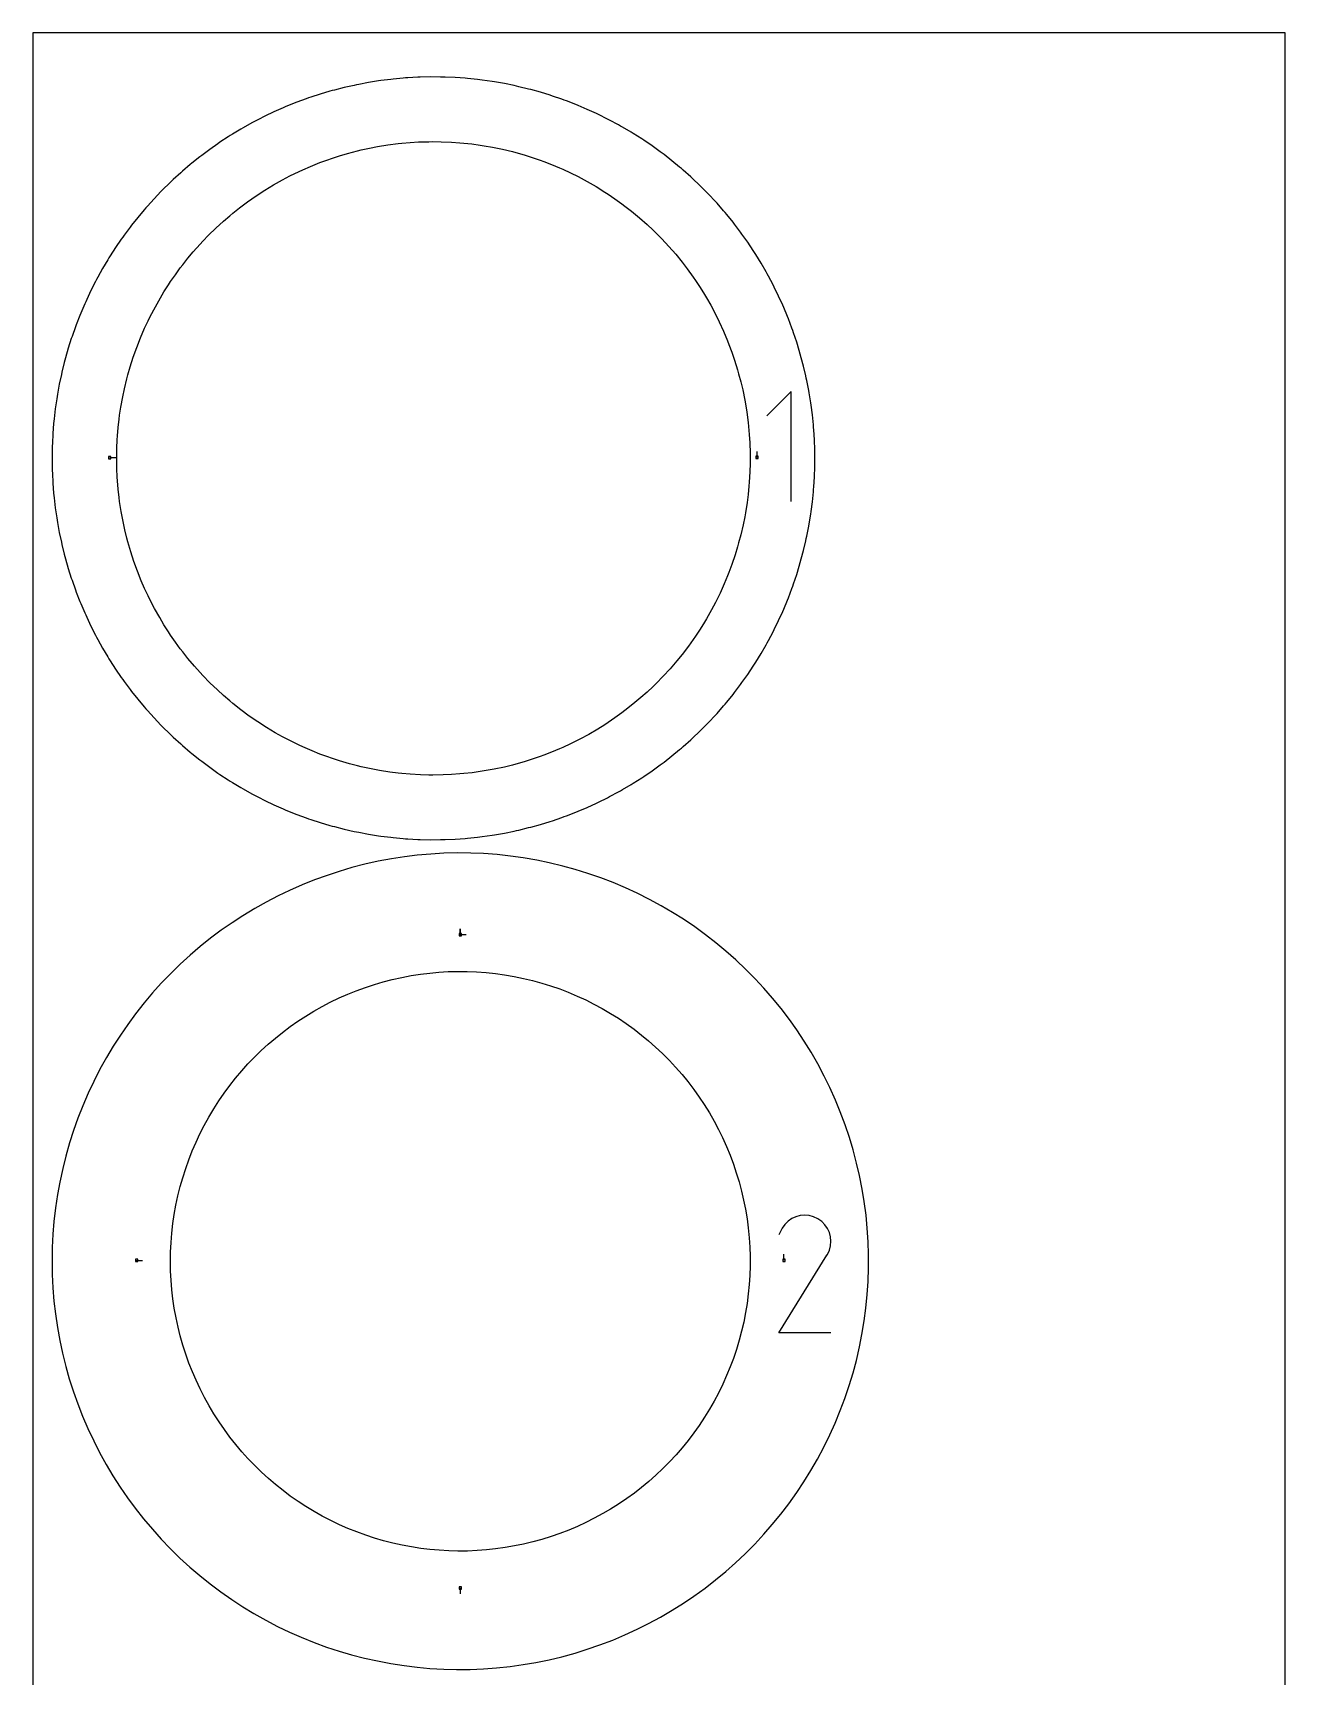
# Model space of a CAD drawing. Extents: x 0 to 300, y 0 to 600.
# Drawn here: x 0 to 300, y 206.3 to 600 of the extents above; entities that cross this region are included whole.
import ezdxf

# ---------------------------------------------------------------- set-up
doc = ezdxf.new("R2010")
doc.units = 0

msp = doc.modelspace()

# ---------------------------------------------------------------- linework, layer by layer
at = {"layer": 'annotation', "color": 1}
for p, q in [((181.68931, 514.078678), (175.838673, 508.226391)), ((181.68931, 487.76154), (181.68931, 514.078678)), ((18.412403, 498.257361), (19.841153, 498.257361)), ((173.49897, 498.302652), (173.49897, 499.731402)), ((102.395334, 383.957488), (102.395334, 385.386238)), ((102.395334, 383.957488), (102.395334, 385.386238)), ((102.395334, 385.386238), (102.395334, 383.957488)), ((102.395334, 383.957488), (103.824084, 383.957488)), ((180.945475, 315.301481), (180.163278, 314.529756)), ((181.834127, 315.914273), (180.945475, 315.301481)), ((182.805445, 316.361951), (181.834127, 315.914273)), ((183.83564, 316.638335), (182.805445, 316.361951)), ((184.900923, 316.737245), (183.83564, 316.638335)), ((185.977504, 316.652503), (184.900923, 316.737245)), ((187.041594, 316.377926), (185.977504, 316.652503)), ((188.069404, 315.907337), (187.041594, 316.377926)), ((188.98867, 315.254569), (188.069404, 315.907337)), ((188.069404, 315.907337), (188.069404, 315.907337)), ((189.757276, 314.471252), (188.98867, 315.254569)), ((179.511325, 313.605277), (178.689791, 312.029347)), ((180.163278, 314.529756), (179.511325, 313.605277)), ((190.368388, 313.581393), (189.757276, 314.471252)), ((190.815172, 312.608999), (190.368388, 313.581393)), ((191.090792, 311.578077), (190.815172, 312.608999)), ((191.188416, 310.512635), (191.090792, 311.578077)), ((178.672124, 288.565298), (190.233658, 307.177884)), ((179.940435, 305.946766), (179.940435, 307.375516)), ((190.233658, 307.177884), (190.247479, 307.194987)), ((190.233658, 307.177884), (190.233658, 307.177884)), ((190.247479, 307.194987), (190.260733, 307.212235)), ((190.260733, 307.212235), (190.273508, 307.229774)), ((190.273508, 307.229774), (190.285889, 307.247749)), ((190.285889, 307.247749), (190.297966, 307.266306)), ((190.297966, 307.266306), (190.309824, 307.285589)), ((190.309824, 307.285589), (190.321551, 307.305746)), ((190.321551, 307.305746), (190.333235, 307.32692)), ((190.333235, 307.32692), (190.344962, 307.349257)), ((190.344962, 307.349257), (190.822336, 308.374218)), ((190.344962, 307.349257), (190.344962, 307.349257)), ((190.822336, 308.374218), (191.101209, 309.436679)), ((191.101209, 309.436679), (191.188416, 310.512635)), ((24.853868, 305.901474), (26.282618, 305.901474)), ((191.184163, 288.565298), (178.672124, 288.565298)), ((102.395334, 227.459775), (102.395334, 226.031025))]:
    msp.add_line(p, q, dxfattribs=at)
at = {"layer": 'boundary', "color": 5}
for p, q in [((74.593876, 586.904093), (72.26972, 586.304938)), ((76.935975, 587.42721), (74.593876, 586.904093)), ((77.496727, 587.552452), (76.935975, 587.42721)), ((78.061202, 587.659372), (77.496727, 587.552452)), ((80.419374, 588.106021), (78.061202, 587.659372)), ((82.790893, 588.475711), (80.419374, 588.106021)), ((83.358459, 588.564182), (82.790893, 588.475711)), ((85.740759, 588.856468), (83.358459, 588.564182)), ((86.310845, 588.926409), (85.740759, 588.856468)), ((88.701439, 589.141004), (86.310845, 588.926409)), ((89.273498, 589.192356), (88.701439, 589.141004)), ((89.846907, 589.225061), (89.273498, 589.192356)), ((92.243182, 589.36171), (89.846907, 589.225061)), ((92.817726, 589.375743), (92.243182, 589.36171)), ((95.216701, 589.434332), (92.817726, 589.375743)), ((97.616606, 589.41481), (95.216701, 589.434332)), ((98.190932, 589.410134), (97.616606, 589.41481)), ((98.764876, 589.386765), (98.190932, 589.410134)), ((101.163049, 589.289114), (98.764876, 589.386765)), ((103.556546, 589.113485), (101.163049, 589.289114)), ((104.129517, 589.071441), (103.556546, 589.113485)), ((106.516238, 588.817973), (104.129517, 589.071441)), ((107.087576, 588.757296), (106.516238, 588.817973)), ((107.656596, 588.678062), (107.087576, 588.757296)), ((110.033635, 588.347069), (107.656596, 588.678062)), ((110.599666, 588.249375), (110.033635, 588.347069)), ((112.964853, 587.841132), (110.599666, 588.249375)), ((115.315512, 587.356149), (112.964853, 587.841132)), ((115.878005, 587.240093), (115.315512, 587.356149)), ((116.43646, 587.105782), (115.878005, 587.240093)), ((118.770161, 586.544503), (116.43646, 587.105782)), ((63.238558, 583.37735), (61.011888, 582.481485)), ((65.493189, 584.20029), (63.238558, 583.37735)), ((66.032806, 584.397243), (65.493189, 584.20029)), ((66.578511, 584.57652), (66.032806, 584.397243)), ((68.858825, 585.325637), (66.578511, 584.57652)), ((71.161926, 586.00004), (68.858825, 585.325637)), ((71.713341, 586.161504), (71.161926, 586.00004)), ((72.26972, 586.304938), (71.713341, 586.161504)), ((119.324133, 586.392034), (118.770161, 586.544503)), ((121.637938, 585.7552), (119.324133, 586.392034)), ((123.929953, 585.043353), (121.637938, 585.7552)), ((124.478611, 584.87295), (123.929953, 585.043353)), ((126.746362, 584.086829), (124.478611, 584.87295)), ((127.289221, 583.898646), (126.746362, 584.086829)), ((127.825629, 583.692905), (127.289221, 583.898646)), ((130.066506, 582.833408), (127.825629, 583.692905)), ((130.595969, 582.610303), (130.066506, 582.833408)), ((54.565892, 579.514602), (52.437486, 578.406015)), ((55.0755, 579.780031), (54.565892, 579.514602)), ((55.593388, 580.02869), (55.0755, 579.780031)), ((57.757089, 581.06757), (55.593388, 580.02869)), ((59.95336, 582.03544), (57.757089, 581.06757)), ((60.478985, 582.267073), (59.95336, 582.03544)), ((61.011888, 582.481485), (60.478985, 582.267073)), ((132.807563, 581.678366), (130.595969, 582.610303)), ((134.987663, 580.674957), (132.807563, 581.678366)), ((135.509549, 580.434752), (134.987663, 580.674957)), ((137.655817, 579.360905), (135.509549, 580.434752)), ((138.169802, 579.103743), (137.655817, 579.360905)), ((140.280142, 577.960532), (138.169802, 579.103743)), ((46.820937, 575.090074), (44.810603, 573.779111)), ((47.302185, 575.403899), (46.820937, 575.090074)), ((47.793359, 575.701875), (47.302185, 575.403899)), ((49.845381, 576.946738), (47.793359, 575.701875)), ((50.3462, 577.228684), (49.845381, 576.946738)), ((52.437486, 578.406015), (50.3462, 577.228684)), ((140.785276, 577.686888), (140.280142, 577.960532)), ((141.28125, 577.396937), (140.785276, 577.686888)), ((143.353216, 576.185649), (141.28125, 577.396937)), ((143.839493, 575.87971), (143.353216, 576.185649)), ((145.870899, 574.601641), (143.839493, 575.87971)), ((42.373326, 572.07416), (40.452552, 570.635183)), ((44.339793, 573.449764), (42.373326, 572.07416)), ((44.810603, 573.779111), (44.339793, 573.449764)), ((146.347025, 574.279993), (145.870899, 574.601641)), ((148.33559, 572.936604), (146.347025, 574.279993)), ((150.279643, 571.52901), (148.33559, 572.936604)), ((150.745027, 571.192042), (150.279643, 571.52901)), ((151.1992, 570.840108), (150.745027, 571.192042)), ((37.671403, 568.430656), (35.848373, 566.86981)), ((38.11991, 568.790038), (37.671403, 568.430656)), ((39.992757, 570.290723), (38.11991, 568.790038)), ((40.452552, 570.635183), (39.992757, 570.290723)), ((153.096142, 569.370176), (151.1992, 570.840108)), ((154.944548, 567.839024), (153.096142, 569.370176)), ((155.386892, 567.4726), (154.944548, 567.839024)), ((155.817044, 567.091999), (155.386892, 567.4726)), ((157.614682, 565.501439), (155.817044, 567.091999)), ((32.805333, 564.087715), (31.087675, 562.411493)), ((33.216504, 564.488963), (32.805333, 564.087715)), ((33.640517, 564.87662), (33.216504, 564.488963)), ((35.411952, 566.49615), (33.640517, 564.87662)), ((35.848373, 566.86981), (35.411952, 566.49615)), ((158.032358, 565.106909), (157.614682, 565.501439)), ((159.776949, 563.458986), (158.032358, 565.106909)), ((161.4671, 561.755033), (159.776949, 563.458986)), ((29.027683, 560.265922), (27.422636, 558.481403)), ((30.689728, 561.997016), (29.027683, 560.265922)), ((31.087675, 562.411493), (30.689728, 561.997016)), ((161.871686, 561.347143), (161.4671, 561.755033)), ((163.505407, 559.589146), (161.871686, 561.347143)), ((163.896648, 559.168143), (163.505407, 559.589146)), ((165.472461, 557.357721), (163.896648, 559.168143)), ((25.122383, 555.779147), (23.636965, 553.894121)), ((26.668294, 557.614744), (25.122383, 555.779147)), ((27.038418, 558.054222), (26.668294, 557.614744)), ((27.422636, 558.481403), (27.038418, 558.054222)), ((165.849538, 556.924499), (165.472461, 557.357721)), ((166.21234, 556.479203), (165.849538, 556.924499)), ((167.728421, 554.618376), (166.21234, 556.479203)), ((21.857903, 551.510257), (21.517252, 551.047749)), ((23.281294, 553.442766), (21.857903, 551.510257)), ((23.636965, 553.894121), (23.281294, 553.442766)), ((168.076626, 554.161387), (167.728421, 554.618376)), ((169.531151, 552.252456), (168.076626, 554.161387)), ((169.864234, 551.784467), (169.531151, 552.252456)), ((171.255939, 549.829078), (169.864234, 551.784467)), ((19.832132, 548.59658), (18.537533, 546.575611)), ((21.191831, 550.574404), (19.832132, 548.59658)), ((21.517252, 551.047749), (21.191831, 550.574404)), ((172.583315, 547.829343), (171.255939, 549.829078)), ((172.901026, 547.350699), (172.583315, 547.829343)), ((173.203032, 546.8619), (172.901026, 547.350699)), ((16.70561, 543.536297), (15.545196, 541.435271)), ((17.933614, 545.598161), (16.70561, 543.536297)), ((18.227622, 546.09181), (17.933614, 545.598161)), ((18.537533, 546.575611), (18.227622, 546.09181)), ((174.464438, 544.820303), (173.203032, 546.8619)), ((175.658887, 542.738437), (174.464438, 544.820303)), ((15.006172, 540.420633), (13.914947, 538.283276)), ((15.267449, 540.932382), (15.006172, 540.420633)), ((15.545196, 541.435271), (15.267449, 540.932382)), ((175.944783, 542.240136), (175.658887, 542.738437)), ((176.214326, 541.732758), (175.944783, 542.240136)), ((177.340299, 539.613267), (176.214326, 541.732758)), ((177.593213, 539.097333), (177.340299, 539.613267)), ((12.649247, 535.591267), (12.42186, 535.063693)), ((12.893715, 536.111234), (12.649247, 535.591267)), ((13.914947, 538.283276), (12.893715, 536.111234)), ((178.649513, 536.942497), (177.593213, 539.097333)), ((179.635182, 534.754275), (178.649513, 536.942497)), ((11.261502, 532.324083), (10.381917, 530.085268)), ((11.471942, 532.859714), (11.261502, 532.324083)), ((12.42186, 535.063693), (11.471942, 532.859714)), ((179.871163, 534.230381), (179.635182, 534.754275)), ((180.785104, 532.011195), (179.871163, 534.230381)), ((181.003881, 531.47997), (180.785104, 532.011195)), ((181.84515, 529.232091), (181.003881, 531.47997)), ((10.189793, 529.545234), (9.387027, 527.288768)), ((10.381917, 530.085268), (10.189793, 529.545234)), ((182.046538, 528.69397), (181.84515, 529.232091)), ((182.230289, 528.149637), (182.046538, 528.69397)), ((182.997868, 525.875764), (182.230289, 528.149637)), ((8.481668, 524.455336), (7.825941, 522.14655)), ((9.212195, 526.741623), (8.481668, 524.455336)), ((9.387027, 527.288768), (9.212195, 526.741623)), ((183.163776, 525.325825), (182.997868, 525.875764)), ((183.856995, 523.027954), (183.163776, 525.325825)), ((7.530094, 521.036424), (6.949911, 518.707677)), ((7.668987, 521.593914), (7.530094, 521.036424)), ((7.825941, 522.14655), (7.668987, 521.593914)), ((184.475009, 520.708961), (183.856995, 523.027954)), ((184.622952, 520.153825), (184.475009, 520.708961)), ((185.165199, 517.815738), (184.622952, 520.153825)), ((6.325158, 515.799447), (5.897689, 513.437721)), ((6.829262, 518.14607), (6.325158, 515.799447)), ((6.949911, 518.707677), (6.829262, 518.14607)), ((185.295004, 517.256022), (185.165199, 517.815738)), ((185.40651, 516.692456), (185.295004, 517.256022)), ((185.872332, 514.338125), (185.40651, 516.692456)), ((5.711497, 512.303998), (5.361171, 509.929859)), ((5.795372, 512.872414), (5.711497, 512.303998)), ((5.897689, 513.437721), (5.795372, 512.872414)), ((185.965409, 513.771378), (185.872332, 514.338125)), ((186.354397, 511.402819), (185.965409, 513.771378)), ((5.361171, 509.929859), (5.088261, 507.545174)), ((186.429012, 510.833116), (186.354397, 511.402819)), ((186.74064, 508.453628), (186.429012, 510.833116)), ((186.974688, 506.064924), (186.74064, 508.453628)), ((4.781141, 504.009927), (4.663972, 501.612645)), ((4.976257, 506.402022), (4.781141, 504.009927)), ((5.022959, 506.974558), (4.976257, 506.402022)), ((5.088261, 507.545174), (5.022959, 506.974558)), ((187.030713, 505.493092), (186.974688, 506.064924)), ((187.068098, 504.919759), (187.030713, 505.493092)), ((187.224244, 502.524917), (187.068098, 504.919759)), ((4.626569, 500.464268), (4.5875, 498.064778)), ((4.635925, 501.03876), (4.626569, 500.464268)), ((4.663972, 501.612645), (4.635925, 501.03876)), ((187.302365, 500.126315), (187.224244, 502.524917)), ((187.32107, 499.551969), (187.302365, 500.126315)), ((4.5875, 498.064778), (4.626559, 495.664953)), ((187.302389, 496.003305), (187.321083, 496.577439)), ((187.321082, 497.151837), (187.32107, 499.551969)), ((187.321083, 496.577439), (187.321082, 497.151837)), ((4.626559, 495.664953), (4.635915, 495.090458)), ((4.635915, 495.090458), (4.663958, 494.516593)), ((4.663958, 494.516593), (4.781114, 492.119527)), ((4.781114, 492.119527), (4.976228, 489.727372)), ((187.068115, 491.209479), (187.224269, 493.604536)), ((187.224269, 493.604536), (187.302389, 496.003305)), ((4.976228, 489.727372), (5.022932, 489.154781)), ((5.022932, 489.154781), (5.088256, 488.583936)), ((5.088256, 488.583936), (5.361108, 486.199651)), ((186.740697, 487.675924), (186.974706, 490.064295)), ((186.974706, 490.064295), (187.030729, 490.636126)), ((187.030729, 490.636126), (187.068115, 491.209479)), ((5.361108, 486.199651), (5.711483, 483.82511)), ((185.965521, 482.358311), (186.354434, 484.726483)), ((186.354434, 484.726483), (186.429061, 485.296326)), ((186.429061, 485.296326), (186.740697, 487.675924)), ((5.711483, 483.82511), (5.795323, 483.256921)), ((5.795323, 483.256921), (5.897625, 482.691685)), ((5.897625, 482.691685), (6.325093, 480.329899)), ((6.325093, 480.329899), (6.829149, 477.983496)), ((185.406564, 479.436836), (185.872408, 481.791337)), ((185.872408, 481.791337), (185.965521, 482.358311)), ((6.829149, 477.983496), (6.949821, 477.42178)), ((6.949821, 477.42178), (7.530058, 475.092721)), ((184.623062, 475.975647), (185.165252, 478.313534)), ((185.165252, 478.313534), (185.295044, 478.873192)), ((185.295044, 478.873192), (185.406564, 479.436836)), ((7.530058, 475.092721), (7.668903, 474.535416)), ((7.668903, 474.535416), (7.825837, 473.982831)), ((7.825837, 473.982831), (8.48157, 471.674021)), ((183.163941, 470.80373), (183.857076, 473.101384)), ((183.857076, 473.101384), (184.475147, 475.420599)), ((184.475147, 475.420599), (184.623062, 475.975647)), ((8.48157, 471.674021), (9.211995, 469.388044)), ((9.211995, 469.388044), (9.386919, 468.840602)), ((9.386919, 468.840602), (10.189552, 466.584481)), ((182.230367, 467.979626), (182.998008, 470.253703)), ((182.998008, 470.253703), (183.163941, 470.80373)), ((10.189552, 466.584481), (10.381797, 466.044099)), ((10.381797, 466.044099), (11.261254, 463.805571)), ((180.78524, 464.118189), (181.004014, 464.649413)), ((181.004014, 464.649413), (181.845233, 466.89717)), ((181.845233, 466.89717), (182.046598, 467.435236)), ((182.046598, 467.435236), (182.230367, 467.979626)), ((11.261254, 463.805571), (11.471778, 463.269724)), ((11.471778, 463.269724), (12.421747, 461.065583)), ((12.421747, 461.065583), (12.649165, 460.537935)), ((178.649722, 459.18699), (179.635333, 461.375099)), ((179.635333, 461.375099), (179.871298, 461.89896)), ((179.871298, 461.89896), (180.78524, 464.118189)), ((12.649165, 460.537935), (12.893625, 460.017985)), ((12.893625, 460.017985), (13.914731, 457.846208)), ((13.914731, 457.846208), (15.00612, 455.708514)), ((177.340467, 456.516081), (177.593352, 457.031965)), ((177.593352, 457.031965), (178.649722, 459.18699)), ((15.00612, 455.708514), (15.267351, 455.19685)), ((15.267351, 455.19685), (15.545133, 454.693891)), ((15.545133, 454.693891), (16.705371, 452.593153)), ((174.464683, 451.309145), (175.65896, 453.390722)), ((175.65896, 453.390722), (175.944893, 453.889091)), ((175.944893, 453.889091), (176.214416, 454.396436)), ((176.214416, 454.396436), (177.340467, 456.516081)), ((16.705371, 452.593153), (17.933574, 450.530938)), ((17.933574, 450.530938), (18.227476, 450.037468)), ((18.227476, 450.037468), (18.53731, 449.553777)), ((18.53731, 449.553777), (19.831932, 447.532751)), ((172.901146, 448.778525), (173.203109, 449.267259)), ((173.203109, 449.267259), (174.464683, 451.309145)), ((19.831932, 447.532751), (21.191631, 445.554916)), ((21.191631, 445.554916), (21.517052, 445.081566)), ((21.517052, 445.081566), (21.857667, 444.619106)), ((169.864559, 444.34501), (171.256159, 446.300289)), ((171.256159, 446.300289), (172.583393, 448.299814)), ((172.583393, 448.299814), (172.901146, 448.778525)), ((21.857667, 444.619106), (23.281112, 442.686495)), ((23.281112, 442.686495), (23.636732, 442.235202)), ((23.636732, 442.235202), (25.122077, 440.350254)), ((166.212562, 439.650101), (167.728586, 441.510876)), ((167.728586, 441.510876), (168.076876, 441.967977)), ((168.076876, 441.967977), (169.531414, 443.876929)), ((169.531414, 443.876929), (169.864559, 444.34501)), ((25.122077, 440.350254), (26.668193, 438.514403)), ((26.668193, 438.514403), (27.038279, 438.07497)), ((27.038279, 438.07497), (27.422496, 437.647785)), ((27.422496, 437.647785), (29.027342, 435.863479)), ((163.896821, 436.961073), (165.472701, 438.771599)), ((165.472701, 438.771599), (165.849787, 439.204835)), ((165.849787, 439.204835), (166.212562, 439.650101)), ((29.027342, 435.863479), (30.689522, 434.13223)), ((30.689522, 434.13223), (31.087412, 433.717806)), ((31.087412, 433.717806), (32.80516, 432.041489)), ((159.777308, 432.670397), (161.46731, 434.374211)), ((161.46731, 434.374211), (161.871947, 434.782159)), ((161.871947, 434.782159), (163.50573, 436.540229)), ((163.50573, 436.540229), (163.896821, 436.961073)), ((32.80516, 432.041489), (33.216357, 431.640209)), ((33.216357, 431.640209), (33.640384, 431.25254)), ((33.640384, 431.25254), (35.411622, 429.63317)), ((35.411622, 429.63317), (35.847913, 429.259621)), ((35.847913, 429.259621), (37.671206, 427.69853)), ((155.817373, 429.037323), (157.614862, 430.62777)), ((157.614862, 430.62777), (158.032666, 431.022426)), ((158.032666, 431.022426), (159.777308, 432.670397)), ((37.671206, 427.69853), (38.119542, 427.339283)), ((38.119542, 427.339283), (39.99246, 425.838539)), ((39.99246, 425.838539), (40.452298, 425.49404)), ((40.452298, 425.49404), (42.372936, 424.055151)), ((150.745179, 424.937104), (151.199352, 425.28904)), ((151.199352, 425.28904), (153.096548, 426.759188)), ((153.096548, 426.759188), (154.944634, 428.290087)), ((154.944634, 428.290087), (155.387105, 428.656621)), ((155.387105, 428.656621), (155.817373, 429.037323)), ((42.372936, 424.055151), (44.339529, 422.679444)), ((44.339529, 422.679444), (44.810308, 422.350118)), ((44.810308, 422.350118), (46.820835, 421.039018)), ((143.839843, 420.249536), (145.871215, 421.527595)), ((145.871215, 421.527595), (146.347275, 421.849203)), ((146.347275, 421.849203), (148.336002, 423.192717)), ((148.336002, 423.192717), (150.279811, 424.600147)), ((150.279811, 424.600147), (150.745179, 424.937104)), ((46.820835, 421.039018), (47.301922, 420.725296)), ((47.301922, 420.725296), (47.792983, 420.427389)), ((47.792983, 420.427389), (49.84516, 419.182413)), ((49.84516, 419.182413), (50.345822, 418.900552)), ((50.345822, 418.900552), (52.437045, 417.723256)), ((52.437045, 417.723256), (54.565779, 416.614484)), ((138.170029, 417.0254), (140.280529, 418.168719)), ((140.280529, 418.168719), (140.785546, 418.442301)), ((140.785546, 418.442301), (141.281374, 418.732166)), ((141.281374, 418.732166), (143.353503, 419.943554)), ((143.353503, 419.943554), (143.839843, 420.249536)), ((54.565779, 416.614484), (55.075299, 416.349098)), ((55.075299, 416.349098), (55.593274, 416.100392)), ((55.593274, 416.100392), (57.75671, 415.061642)), ((57.75671, 415.061642), (59.953022, 414.093738)), ((59.953022, 414.093738), (60.478665, 413.862098)), ((60.478665, 413.862098), (61.011548, 413.647692)), ((61.011548, 413.647692), (63.238239, 412.751807)), ((130.066817, 413.295743), (130.596316, 413.518866)), ((130.596316, 413.518866), (132.807952, 414.450831)), ((132.807952, 414.450831), (134.988146, 415.454296)), ((134.988146, 415.454296), (135.509963, 415.694474)), ((135.509963, 415.694474), (137.65624, 416.768332)), ((137.65624, 416.768332), (138.170029, 417.0254)), ((63.238239, 412.751807), (65.49285, 411.928868)), ((65.49285, 411.928868), (66.032538, 411.731887)), ((66.032538, 411.731887), (66.578402, 411.552554)), ((66.578402, 411.552554), (68.858327, 410.803548)), ((68.858327, 410.803548), (71.161746, 410.129042)), ((71.161746, 410.129042), (71.713162, 409.967576)), ((71.713162, 409.967576), (72.269539, 409.824139)), ((72.269539, 409.824139), (74.593368, 409.225063)), ((116.436802, 409.023325), (118.770422, 409.584606)), ((118.770422, 409.584606), (119.32449, 409.737105)), ((119.32449, 409.737105), (121.638401, 410.373967)), ((121.638401, 410.373967), (123.930253, 411.08578)), ((123.930253, 411.08578), (124.478968, 411.256204)), ((124.478968, 411.256204), (126.746594, 412.042283)), ((126.746594, 412.042283), (127.289413, 412.230457)), ((127.289413, 412.230457), (127.825823, 412.436196)), ((127.825823, 412.436196), (130.066817, 413.295743)), ((74.593368, 409.225063), (76.935858, 408.701841)), ((76.935858, 408.701841), (77.496444, 408.576631)), ((77.496444, 408.576631), (78.060829, 408.469729)), ((78.060829, 408.469729), (80.419059, 408.023064)), ((80.419059, 408.023064), (82.790295, 407.653423)), ((82.790295, 407.653423), (83.358089, 407.564913)), ((83.358089, 407.564913), (85.740062, 407.272658)), ((85.740062, 407.272658), (86.310513, 407.202668)), ((86.310513, 407.202668), (88.701069, 406.988054)), ((88.701069, 406.988054), (89.273109, 406.936703)), ((89.273109, 406.936703), (89.846537, 406.903997)), ((89.846537, 406.903997), (92.24293, 406.767329)), ((92.24293, 406.767329), (92.817323, 406.753299)), ((92.817323, 406.753299), (95.216681, 406.694702)), ((95.216681, 406.694702), (97.616674, 406.714234)), ((97.616674, 406.714234), (98.19124, 406.718911)), ((98.19124, 406.718911), (98.765256, 406.742285)), ((98.765256, 406.742285), (101.163368, 406.839939)), ((101.163368, 406.839939), (103.557093, 407.015592)), ((103.557093, 407.015592), (104.129972, 407.057632)), ((104.129972, 407.057632), (106.516483, 407.311081)), ((106.516483, 407.311081), (107.087781, 407.371757)), ((107.087781, 407.371757), (107.656803, 407.450992)), ((107.656803, 407.450992), (110.034046, 407.78203)), ((110.034046, 407.78203), (110.600263, 407.879759)), ((110.600263, 407.879759), (112.965187, 408.287963)), ((112.965187, 408.287963), (115.315799, 408.772943)), ((115.315799, 408.772943), (115.878385, 408.889021)), ((115.878385, 408.889021), (116.436802, 409.023325)), ((85.879687, 402.115602), (82.750247, 401.526691)), ((89.026529, 402.602308), (85.879687, 402.115602)), ((92.07203, 402.975969), (89.026529, 402.602308)), ((95.358871, 403.267236), (92.07203, 402.975969)), ((98.422595, 403.441961), (95.358871, 403.267236)), ((101.721148, 403.518762), (98.422595, 403.441961)), ((104.905135, 403.489088), (101.721148, 403.518762)), ((107.971297, 403.36424), (104.905135, 403.489088)), ((111.26188, 403.119024), (107.971297, 403.36424)), ((114.428147, 402.778973), (111.26188, 403.119024)), ((117.467149, 402.355794), (114.428147, 402.778973)), ((120.718516, 401.7908), (117.467149, 402.355794)), ((123.72364, 401.170762), (120.718516, 401.7908)), ((70.474564, 398.163674), (67.482013, 397.075435)), ((73.389708, 399.12135), (70.474564, 398.163674)), ((76.445445, 400.016138), (73.389708, 399.12135)), ((79.528968, 400.811062), (76.445445, 400.016138)), ((82.750247, 401.526691), (79.528968, 400.811062)), ((126.930995, 400.395505), (123.72364, 401.170762)), ((129.889678, 399.581182), (126.930995, 400.395505)), ((132.930538, 398.636749), (129.889678, 399.581182)), ((136.047353, 397.552312), (132.930538, 398.636749)), ((61.505272, 394.563065), (58.739166, 393.23496)), ((64.526395, 395.890322), (61.505272, 394.563065)), ((67.482013, 397.075435), (64.526395, 395.890322)), ((139.018744, 396.408601), (136.047353, 397.552312)), ((141.951853, 395.168549), (139.018744, 396.408601)), ((144.739122, 393.885674), (141.951853, 395.168549)), ((147.688723, 392.405686), (144.739122, 393.885674)), ((53.136643, 390.208497), (50.313534, 388.500233)), ((55.913361, 391.76738), (53.136643, 390.208497)), ((58.739166, 393.23496), (55.913361, 391.76738)), ((150.486688, 390.885674), (147.688723, 392.405686)), ((153.233458, 389.275544), (150.486688, 390.885674)), ((47.743231, 386.824128), (45.131992, 385.002077)), ((50.313534, 388.500233), (47.743231, 386.824128)), ((155.830855, 387.641382), (153.233458, 389.275544)), ((158.563005, 385.791124), (155.830855, 387.641382)), ((42.58137, 383.095953), (40.094064, 381.107765)), ((45.131992, 385.002077), (42.58137, 383.095953)), ((161.139898, 383.920658), (158.563005, 385.791124)), ((163.654552, 381.967315), (161.139898, 383.920658)), ((166.01768, 380.009769), (163.654552, 381.967315)), ((37.672872, 379.039716), (35.320346, 376.894019)), ((40.094064, 381.107765), (37.672872, 379.039716)), ((168.402443, 377.899733), (166.01768, 380.009769)), ((33.038622, 374.672628), (30.750618, 372.295)), ((35.320346, 376.894019), (33.038622, 374.672628)), ((170.798889, 375.630896), (168.402443, 377.899733)), ((173.038603, 373.367533), (170.798889, 375.630896)), ((30.750618, 372.295), (28.698607, 370.013542)), ((175.127335, 371.119919), (173.038603, 373.367533)), ((177.217917, 368.718066), (175.127335, 371.119919)), ((26.64444, 367.580316), (24.599109, 364.990835)), ((28.698607, 370.013542), (26.64444, 367.580316)), ((179.229261, 366.249367), (177.217917, 368.718066)), ((181.226293, 363.622229), (179.229261, 366.249367)), ((22.710786, 362.427052), (20.972454, 359.898515)), ((24.599109, 364.990835), (22.710786, 362.427052)), ((183.005478, 361.12241), (181.226293, 363.622229)), ((20.972454, 359.898515), (19.251697, 357.219234)), ((184.766467, 358.469426), (183.005478, 361.12241)), ((186.440219, 355.760452), (184.766467, 358.469426)), ((17.619099, 354.485436), (16.076231, 351.699708)), ((19.251697, 357.219234), (17.619099, 354.485436)), ((188.02485, 352.998511), (186.440219, 355.760452)), ((16.076231, 351.699708), (14.57249, 348.762653)), ((189.569733, 350.082465), (188.02485, 352.998511)), ((14.57249, 348.762653), (13.266789, 345.985588)), ((190.920284, 347.327353), (189.569733, 350.082465)), ((192.272204, 344.316878), (190.920284, 347.327353)), ((11.957253, 342.956742), (10.791659, 339.990107)), ((13.266789, 345.985588), (11.957253, 342.956742)), ((193.440627, 341.479734), (192.272204, 344.316878)), ((10.791659, 339.990107), (9.725366, 336.993063)), ((194.593801, 338.38769), (193.440627, 341.479734)), ((9.725366, 336.993063), (8.791365, 334.070042)), ((195.608643, 335.36955), (194.593801, 338.38769)), ((196.494855, 332.431986), (195.608643, 335.36955)), ((7.886257, 330.896897), (7.144397, 327.919207)), ((8.791365, 334.070042), (7.886257, 330.896897)), ((197.340963, 329.242494), (196.494855, 332.431986)), ((7.144397, 327.919207), (6.447657, 324.693899)), ((198.034224, 326.253222), (197.340963, 329.242494)), ((6.447657, 324.693899), (5.90115, 321.674445)), ((198.671066, 323.015161), (198.034224, 326.253222)), ((199.168309, 319.987392), (198.671066, 323.015161)), ((5.90115, 321.674445), (5.432573, 318.524727)), ((199.593115, 316.714756), (199.168309, 319.987392)), ((5.053666, 315.246845), (4.804193, 312.188483)), ((5.432573, 318.524727), (5.053666, 315.246845)), ((199.892315, 313.661049), (199.593115, 316.714756)), ((4.804193, 312.188483), (4.644987, 309.008285)), ((200.103283, 310.367705), (199.892315, 313.661049)), ((4.644987, 309.008285), (4.589383, 305.8244)), ((200.203157, 307.300915), (200.103283, 310.367705)), ((200.203167, 304.116765), (200.203157, 307.300915)), ((4.589383, 305.8244), (4.639326, 302.524884)), ((200.091993, 300.818547), (200.203167, 304.116765)), ((4.639326, 302.524884), (4.794761, 299.34444)), ((4.794761, 299.34444), (5.053613, 296.170922)), ((199.892357, 297.756719), (200.091993, 300.818547)), ((5.053613, 296.170922), (5.402511, 293.122111)), ((199.566822, 294.472723), (199.892357, 297.756719)), ((5.402511, 293.122111), (5.88049, 289.857014)), ((198.629865, 288.174515), (199.168385, 291.430371)), ((199.168385, 291.430371), (199.566822, 294.472723)), ((5.88049, 289.857014), (6.447556, 286.723865)), ((198.034313, 285.164444), (198.629865, 288.174515)), ((6.447556, 286.723865), (7.092093, 283.723605)), ((7.092093, 283.723605), (7.886126, 280.520856)), ((197.285117, 281.950615), (198.034313, 285.164444)), ((7.886126, 280.520856), (8.724511, 277.568807)), ((196.494991, 278.985768), (197.285117, 281.950615)), ((8.724511, 277.568807), (9.725264, 274.424505)), ((194.516281, 272.811682), (195.575315, 275.937226)), ((195.575315, 275.937226), (196.494991, 278.985768)), ((9.725264, 274.424505), (10.752736, 271.53657)), ((193.440811, 269.938003), (194.516281, 272.811682)), ((10.752736, 271.53657), (11.914747, 268.568706)), ((11.914747, 268.568706), (13.171692, 265.642804)), ((192.180658, 266.887985), (193.440811, 269.938003)), ((13.171692, 265.642804), (14.572306, 262.654986)), ((189.464701, 261.129059), (190.920501, 264.090366)), ((190.920501, 264.090366), (192.180658, 266.887985)), ((14.572306, 262.654986), (15.967639, 259.921966)), ((15.967639, 259.921966), (17.559728, 257.03153)), ((187.967524, 258.318818), (189.464701, 261.129059)), ((17.559728, 257.03153), (19.189052, 254.295824)), ((186.379522, 255.558566), (187.967524, 258.318818)), ((19.189052, 254.295824), (20.906666, 251.614447)), ((183.005777, 250.295274), (184.702641, 252.851684)), ((184.702641, 252.851684), (186.379522, 255.558566)), ((20.906666, 251.614447), (22.710542, 248.990549)), ((22.710542, 248.990549), (24.530225, 246.519942)), ((181.089309, 247.609034), (183.005777, 250.295274)), ((24.530225, 246.519942), (26.498188, 244.016458)), ((177.14215, 242.612149), (179.156316, 245.078356)), ((179.156316, 245.078356), (181.089309, 247.609034)), ((26.498188, 244.016458), (28.621004, 241.490004)), ((28.621004, 241.490004), (30.750271, 239.122631)), ((172.960043, 237.965186), (175.127677, 240.297723)), ((175.127677, 240.297723), (177.14215, 242.612149)), ((30.750271, 239.122631), (32.875629, 236.908957)), ((32.875629, 236.908957), (35.234624, 234.601608)), ((170.633379, 235.624843), (172.960043, 237.965186)), ((35.234624, 234.601608), (37.584721, 232.453018)), ((37.584721, 232.453018), (40.003434, 230.382125)), ((166.017994, 231.407763), (168.316023, 233.441065)), ((168.316023, 233.441065), (170.633379, 235.624843)), ((40.003434, 230.382125), (42.488344, 228.390992)), ((42.488344, 228.390992), (45.036828, 226.481742)), ((161.048834, 227.426036), (163.565822, 229.376451)), ((163.565822, 229.376451), (166.017994, 231.407763)), ((45.036828, 226.481742), (47.646028, 224.656523)), ((47.646028, 224.656523), (50.313101, 222.917299)), ((155.831121, 223.776049), (158.373956, 225.493892)), ((158.373956, 225.493892), (161.048834, 227.426036)), ((50.313101, 222.917299), (52.936746, 221.325619)), ((52.936746, 221.325619), (55.810434, 219.703491)), ((147.483609, 218.90474), (150.387074, 220.47334)), ((150.387074, 220.47334), (153.136021, 222.080414)), ((153.136021, 222.080414), (155.831121, 223.776049)), ((55.810434, 219.703491), (58.634468, 218.232584)), ((58.634468, 218.232584), (61.504888, 216.854365)), ((61.504888, 216.854365), (64.313007, 215.616848)), ((141.846936, 216.200418), (144.739581, 217.531809)), ((144.739581, 217.531809), (147.483609, 218.90474)), ((64.313007, 215.616848), (67.372915, 214.381652)), ((67.372915, 214.381652), (70.364224, 213.289841)), ((70.364224, 213.289841), (73.389213, 212.296064)), ((129.889989, 211.836172), (132.820598, 212.746372)), ((132.820598, 212.746372), (135.830107, 213.785658)), ((135.830107, 213.785658), (138.912663, 214.963951)), ((138.912663, 214.963951), (141.846936, 216.200418)), ((73.389213, 212.296064), (76.333984, 211.433762)), ((76.333984, 211.433762), (79.416504, 210.635186)), ((79.416504, 210.635186), (82.523464, 209.937358)), ((82.523464, 209.937358), (85.764926, 209.31955)), ((85.764926, 209.31955), (88.911165, 208.829105)), ((88.911165, 208.829105), (92.071709, 208.441332)), ((114.313756, 208.622361), (117.467659, 209.061544)), ((117.467659, 209.061544), (120.491273, 209.583417)), ((120.491273, 209.583417), (123.724053, 210.246588)), ((123.724053, 210.246588), (126.707577, 210.964155)), ((126.707577, 210.964155), (129.889989, 211.836172)), ((92.071709, 208.441332), (95.128127, 208.166956)), ((95.128127, 208.166956), (98.422171, 207.975312)), ((98.422171, 207.975312), (101.490022, 207.900387)), ((101.490022, 207.900387), (104.79002, 207.923485)), ((104.79002, 207.923485), (107.971619, 208.053031)), ((107.971619, 208.053031), (111.032094, 208.277609)), ((111.032094, 208.277609), (114.313756, 208.622361))]:
    msp.add_line(p, q, dxfattribs=at)
at = {"layer": 'frame', "color": 5}
for p, q in [((300, 600), (0, 600)), ((0, 600), (0, 0)), ((300, 0), (300, 600))]:
    msp.add_line(p, q, dxfattribs=at)
at = {"layer": 'hole', "color": 5}
for p, q in [((73.453504, 570.531691), (75.376535, 571.09478)), ((75.376535, 571.09478), (77.764591, 571.726087)), ((77.764591, 571.726087), (78.67152, 571.94421)), ((78.67152, 571.94421), (80.627196, 572.381018)), ((80.627196, 572.381018), (82.595874, 572.753891)), ((82.595874, 572.753891), (85.03389, 573.149313)), ((85.03389, 573.149313), (87.483881, 573.465193)), ((87.483881, 573.465193), (88.411455, 573.563701)), ((88.411455, 573.563701), (90.407197, 573.742859)), ((90.407197, 573.742859), (92.407484, 573.856937)), ((92.407484, 573.856937), (94.876358, 573.932424)), ((94.876358, 573.932424), (95.809298, 573.940014)), ((95.809298, 573.940014), (97.812778, 573.923704)), ((97.812778, 573.923704), (100.28084, 573.823221)), ((100.28084, 573.823221), (102.279286, 573.676579)), ((102.279286, 573.676579), (103.208667, 573.593154)), ((103.208667, 573.593154), (105.201002, 573.381574)), ((105.201002, 573.381574), (107.185619, 573.10521)), ((107.185619, 573.10521), (108.107279, 572.96154)), ((108.107279, 572.96154), (110.081854, 572.620732)), ((110.081854, 572.620732), (112.501265, 572.121567)), ((112.501265, 572.121567), (114.902869, 571.543962)), ((114.902869, 571.543962), (116.834848, 571.012224)), ((116.834848, 571.012224), (117.730363, 570.749997)), ((63.813479, 566.793634), (64.66081, 567.183627)), ((64.66081, 567.183627), (66.494511, 567.991709)), ((66.494511, 567.991709), (68.786136, 568.913737)), ((68.786136, 568.913737), (70.66823, 569.60068)), ((70.66823, 569.60068), (71.549877, 569.906306)), ((71.549877, 569.906306), (73.453504, 570.531691)), ((117.730363, 570.749997), (119.643651, 570.155768)), ((119.643651, 570.155768), (121.536939, 569.499458)), ((121.536939, 569.499458), (122.413495, 569.179521)), ((122.413495, 569.179521), (124.284064, 568.462062)), ((124.284064, 568.462062), (126.130677, 567.683933)), ((126.130677, 567.683933), (126.984299, 567.307756)), ((126.984299, 567.307756), (128.804536, 566.469982)), ((55.551608, 562.292106), (57.663617, 563.573369)), ((57.663617, 563.573369), (59.816289, 564.785241)), ((59.816289, 564.785241), (61.593119, 565.710715)), ((61.593119, 565.710715), (63.813479, 566.793634)), ((128.804536, 566.469982), (130.596313, 565.573501)), ((130.596313, 565.573501), (132.77526, 564.410395)), ((132.77526, 564.410395), (134.915339, 563.176896)), ((134.915339, 563.176896), (137.014273, 561.874292)), ((49.481364, 558.045792), (51.45828, 559.526827)), ((51.45828, 559.526827), (53.48254, 560.942841)), ((53.48254, 560.942841), (55.551608, 562.292106)), ((137.014273, 561.874292), (137.795885, 561.364595)), ((137.795885, 561.364595), (139.456088, 560.243042)), ((139.456088, 560.243042), (141.07905, 559.067921)), ((141.07905, 559.067921), (141.825807, 558.508478)), ((45.677205, 554.894559), (47.199205, 556.197672)), ((47.199205, 556.197672), (47.917591, 556.792762)), ((47.917591, 556.792762), (49.481364, 558.045792)), ((141.825807, 558.508478), (143.409585, 557.281219)), ((143.409585, 557.281219), (145.311846, 555.705439)), ((145.311846, 555.705439), (147.161853, 554.06856)), ((40.69831, 550.057023), (42.086036, 551.502402)), ((42.086036, 551.502402), (43.85398, 553.227687)), ((43.85398, 553.227687), (45.677205, 554.894559)), ((147.161853, 554.06856), (148.618558, 552.692587)), ((148.618558, 552.692587), (149.286348, 552.04091)), ((149.286348, 552.04091), (150.69728, 550.618443)), ((37.132063, 545.994482), (38.422627, 547.526868)), ((38.422627, 547.526868), (40.063128, 549.373528)), ((40.063128, 549.373528), (40.69831, 550.057023)), ((150.69728, 550.618443), (152.378884, 548.808925)), ((152.378884, 548.808925), (154.000702, 546.945641)), ((34.138102, 542.065195), (35.326291, 543.678386)), ((35.326291, 543.678386), (35.891825, 544.4206)), ((35.891825, 544.4206), (37.132063, 545.994482)), ((154.000702, 546.945641), (155.561053, 545.030515)), ((155.561053, 545.030515), (156.775326, 543.436877)), ((156.775326, 543.436877), (158.220084, 541.433139)), ((31.406229, 537.949531), (32.487046, 539.636778)), ((32.487046, 539.636778), (33.002939, 540.413993)), ((33.002939, 540.413993), (34.138102, 542.065195)), ((158.220084, 541.433139), (158.748554, 540.664438)), ((158.748554, 540.664438), (159.856657, 538.995052)), ((28.947891, 533.664804), (30.142243, 535.827266)), ((30.142243, 535.827266), (31.406229, 537.949531)), ((159.856657, 538.995052), (160.909909, 537.290368)), ((160.909909, 537.290368), (161.387358, 536.488722)), ((161.387358, 536.488722), (162.38448, 534.750785)), ((27.626152, 531.042562), (28.036749, 531.880172)), ((28.036749, 531.880172), (28.947891, 533.664804)), ((162.38448, 534.750785), (163.543383, 532.569329)), ((163.543383, 532.569329), (164.42525, 530.770316)), ((25.795837, 526.960724), (26.773565, 529.229221)), ((26.773565, 529.229221), (27.626152, 531.042562)), ((164.42525, 530.770316), (165.453537, 528.524479)), ((165.453537, 528.524479), (166.408228, 526.246241)), ((24.064431, 522.334349), (24.888821, 524.651876)), ((24.888821, 524.651876), (25.795837, 526.960724)), ((166.408228, 526.246241), (166.749501, 525.377688)), ((166.749501, 525.377688), (167.451699, 523.501382)), ((22.765078, 518.053699), (23.312503, 519.981193)), ((23.312503, 519.981193), (24.064431, 522.334349)), ((167.451699, 523.501382), (168.092509, 521.603077)), ((168.092509, 521.603077), (168.820545, 519.242403)), ((21.942413, 514.751619), (22.524802, 517.152094)), ((22.524802, 517.152094), (22.765078, 518.053699)), ((168.820545, 519.242403), (169.075402, 518.345041)), ((169.075402, 518.345041), (169.5914, 516.408883)), ((169.5914, 516.408883), (170.044033, 514.457185)), ((21.081665, 510.36213), (21.52163, 512.792907)), ((21.52163, 512.792907), (21.942413, 514.751619)), ((170.044033, 514.457185), (170.538402, 512.036815)), ((170.538402, 512.036815), (170.704533, 511.118939)), ((20.667978, 507.45456), (20.789149, 508.379777)), ((20.789149, 508.379777), (21.081665, 510.36213)), ((170.704533, 511.118939), (171.029298, 509.141562)), ((171.029298, 509.141562), (171.350066, 506.692273)), ((20.277275, 503.466926), (20.440175, 505.464015)), ((20.440175, 505.464015), (20.667978, 507.45456)), ((171.350066, 506.692273), (171.545455, 504.698056)), ((171.545455, 504.698056), (171.621293, 503.768354)), ((20.086138, 498.53124), (20.118757, 500.534755)), ((20.118757, 500.534755), (20.216561, 502.535768)), ((20.216561, 502.535768), (20.277275, 503.466926)), ((171.621293, 503.768354), (171.751686, 501.768732)), ((171.751686, 501.768732), (171.832091, 499.299866)), ((18.698153, 498.543111), (18.126653, 498.543111)), ((18.126653, 498.543111), (18.126653, 497.971611)), ((18.126653, 497.971611), (18.698153, 497.971611)), ((18.698153, 497.971611), (18.698153, 498.543111)), ((20.086134, 497.598062), (20.086138, 498.53124)), ((20.118734, 495.594886), (20.086134, 497.598062)), ((171.8321, 496.829684), (171.766901, 494.82716)), ((171.832091, 499.299866), (171.8321, 496.829684)), ((173.78472, 498.588402), (173.21322, 498.588402)), ((173.21322, 498.588402), (173.21322, 498.016902)), ((173.21322, 498.016902), (173.78472, 498.016902)), ((173.78472, 498.016902), (173.78472, 498.588402)), ((20.216554, 493.593412), (20.118734, 495.594886)), ((20.277249, 492.662553), (20.216554, 493.593412)), ((20.440131, 490.665505), (20.277249, 492.662553)), ((171.621321, 492.361125), (171.545484, 491.431378)), ((171.766901, 494.82716), (171.621321, 492.361125)), ((20.667956, 488.674679), (20.440131, 490.665505)), ((20.789112, 487.749522), (20.667956, 488.674679)), ((171.350122, 489.437245), (171.089959, 487.450622)), ((171.545484, 491.431378), (171.350122, 489.437245)), ((21.164697, 485.308134), (20.789112, 487.749522)), ((21.521512, 483.336721), (21.164697, 485.308134)), ((170.704628, 485.010578), (170.538455, 484.092438)), ((171.089959, 487.450622), (170.704628, 485.010578)), ((22.040339, 480.921571), (21.521512, 483.336721)), ((22.524762, 478.977143), (22.040339, 480.921571)), ((170.149572, 482.126968), (169.591505, 479.72055)), ((170.538455, 484.092438), (170.149572, 482.126968)), ((22.764956, 478.075825), (22.524762, 478.977143)), ((23.454427, 475.703706), (22.764956, 478.075825)), ((168.820681, 476.887075), (168.241916, 474.968566)), ((169.075512, 477.784363), (168.820681, 476.887075)), ((169.591505, 479.72055), (169.075512, 477.784363)), ((24.219907, 473.357633), (23.454427, 475.703706)), ((25.059971, 471.041532), (24.219907, 473.357633)), ((167.451905, 472.628244), (166.749583, 470.751581)), ((168.241916, 474.968566), (167.451905, 472.628244)), ((25.980323, 468.740313), (25.059971, 471.041532)), ((26.773407, 466.900169), (25.980323, 468.740313)), ((166.40834, 469.883082), (165.645354, 468.030411)), ((166.749583, 470.751581), (166.40834, 469.883082)), ((27.625983, 465.086835), (26.773407, 466.900169)), ((28.036548, 464.249278), (27.625983, 465.086835)), ((164.630859, 465.778195), (163.543607, 463.560163)), ((165.645354, 468.030411), (164.630859, 465.778195)), ((29.173317, 462.056084), (28.036548, 464.249278)), ((30.380684, 459.901434), (29.173317, 462.056084)), ((162.603625, 461.790753), (161.387491, 459.640545)), ((163.543607, 463.560163), (162.603625, 461.790753)), ((31.406009, 458.179852), (30.380684, 459.901434)), ((32.486831, 456.492578), (31.406009, 458.179852)), ((159.856937, 457.134407), (158.748837, 455.465016)), ((160.910005, 458.838829), (159.856937, 457.134407)), ((161.387491, 459.640545), (160.910005, 458.838829)), ((33.002715, 455.715376), (32.486831, 456.492578)), ((34.137829, 454.064238), (33.002715, 455.715376)), ((35.32617, 452.450812), (34.137829, 454.064238)), ((157.058444, 453.06375), (155.561293, 451.098825)), ((158.220205, 454.696065), (157.058444, 453.06375)), ((158.748837, 455.465016), (158.220205, 454.696065)), ((35.891701, 451.708595), (35.32617, 452.450812)), ((37.131695, 450.135008), (35.891701, 451.708595)), ((38.722956, 448.245555), (37.131695, 450.135008)), ((154.295818, 449.54559), (152.685634, 447.672501)), ((155.561293, 451.098825), (154.295818, 449.54559)), ((40.062986, 446.755663), (38.722956, 448.245555)), ((40.697958, 446.072383), (40.062986, 446.755663)), ((42.419569, 444.30116), (40.697958, 446.072383)), ((151.015302, 445.852788), (149.286524, 444.088301)), ((152.685634, 447.672501), (151.015302, 445.852788)), ((44.19813, 442.586712), (42.419569, 444.30116)), ((45.676818, 441.234807), (44.19813, 442.586712)), ((47.19887, 439.93163), (45.676818, 441.234807)), ((147.162226, 442.060794), (145.661723, 440.733148)), ((148.618706, 443.436591), (147.162226, 442.060794)), ((149.286524, 444.088301), (148.618706, 443.436591)), ((47.917427, 439.336398), (47.19887, 439.93163)), ((49.85426, 437.803897), (47.917427, 439.336398)), ((51.840353, 436.334941), (49.85426, 437.803897)), ((141.07939, 437.061371), (139.456502, 435.886291)), ((141.825969, 437.620683), (141.07939, 437.061371)), ((143.769273, 439.145762), (141.825969, 437.620683)), ((145.661723, 440.733148), (143.769273, 439.145762)), ((53.872798, 434.93171), (51.840353, 436.334941)), ((55.950047, 433.595228), (53.872798, 434.93171)), ((58.069969, 432.326909), (55.950047, 433.595228)), ((135.318667, 433.187942), (133.186006, 431.941158)), ((137.014685, 434.255009), (135.318667, 433.187942)), ((137.79607, 434.764566), (137.014685, 434.255009)), ((139.456502, 435.886291), (137.79607, 434.764566)), ((59.815737, 431.344097), (58.069969, 432.326909)), ((62.00671, 430.20289), (59.815737, 431.344097)), ((63.813015, 429.335614), (62.00671, 430.20289)), ((64.660617, 428.94549), (63.813015, 429.335614)), ((128.804889, 429.659224), (126.98471, 428.821452)), ((131.014092, 430.76458), (128.804889, 429.659224)), ((133.186006, 431.941158), (131.014092, 430.76458)), ((66.926821, 427.96339), (64.660617, 428.94549)), ((68.785683, 427.215479), (66.926821, 427.96339)), ((70.668076, 426.528408), (68.785683, 427.215479)), ((71.549455, 426.222872), (70.668076, 426.528408)), ((73.453129, 425.597456), (71.549455, 426.222872)), ((75.823828, 424.903262), (73.453129, 425.597456)), ((117.730562, 425.379092), (116.835032, 425.116859)), ((119.644207, 425.973448), (117.730562, 425.379092)), ((121.537134, 426.62964), (119.644207, 425.973448)), ((122.413689, 426.949579), (121.537134, 426.62964)), ((124.284609, 427.667191), (122.413689, 426.949579)), ((126.130829, 428.445159), (124.284609, 427.667191)), ((126.98471, 428.821452), (126.130829, 428.445159)), ((77.764112, 424.403062), (75.823828, 424.903262)), ((78.671376, 424.184855), (77.764112, 424.403062)), ((80.626695, 423.748112), (78.671376, 424.184855)), ((83.053716, 423.288406), (80.626695, 423.748112)), ((85.494583, 422.907897), (83.053716, 423.288406)), ((87.483437, 422.663889), (85.494583, 422.907897)), ((88.411071, 422.565373), (87.483437, 422.663889)), ((90.406687, 422.386216), (88.411071, 422.565373)), ((92.872951, 422.245547), (90.406687, 422.386216)), ((94.876256, 422.196618), (92.872951, 422.245547)), ((95.809384, 422.189024), (94.876256, 422.196618)), ((98.279455, 422.224322), (95.809384, 422.189024)), ((100.281426, 422.305847), (98.279455, 422.224322)), ((102.279494, 422.45247), (100.281426, 422.305847)), ((103.208875, 422.535899), (102.279494, 422.45247)), ((105.201487, 422.747521), (103.208875, 422.535899)), ((107.186017, 423.023886), (105.201487, 422.747521)), ((108.10772, 423.167566), (107.186017, 423.023886)), ((110.539425, 423.602686), (108.10772, 423.167566)), ((112.955462, 424.116703), (110.539425, 423.602686)), ((114.903457, 424.585229), (112.955462, 424.116703)), ((116.835032, 425.116859), (114.903457, 424.585229)), ((102.681084, 384.243238), (102.109584, 384.243238)), ((102.109584, 384.243238), (102.109584, 383.671738)), ((102.109584, 383.671738), (102.681084, 383.671738)), ((102.681084, 383.671738), (102.681084, 384.243238)), ((88.370236, 373.716539), (90.591425, 374.137245)), ((90.591425, 374.137245), (92.825005, 374.4854)), ((92.825005, 374.4854), (95.06874, 374.760679)), ((95.06874, 374.760679), (97.239426, 374.955528)), ((97.239426, 374.955528), (99.496427, 375.086879)), ((99.496427, 375.086879), (101.836775, 375.146673)), ((101.836775, 375.146673), (104.01588, 375.128925)), ((104.01588, 375.128925), (106.274902, 375.03959)), ((106.274902, 375.03959), (108.610055, 374.87088)), ((108.610055, 374.87088), (110.857984, 374.632172)), ((110.857984, 374.632172), (113.016979, 374.331527)), ((113.016979, 374.331527), (115.324544, 373.935911)), ((75.437363, 369.699868), (77.45927, 370.513358)), ((77.45927, 370.513358), (79.657958, 371.318676)), ((79.657958, 371.318676), (81.805711, 372.024242)), ((81.805711, 372.024242), (83.897585, 372.636777)), ((83.897585, 372.636777), (86.085888, 373.203627)), ((86.085888, 373.203627), (88.370236, 373.716539)), ((115.324544, 373.935911), (117.538364, 373.479159)), ((117.538364, 373.479159), (119.657821, 372.969416)), ((119.657821, 372.969416), (121.915757, 372.3507)), ((121.915757, 372.3507), (123.997554, 371.704142)), ((123.997554, 371.704142), (126.210577, 370.939781)), ((126.210577, 370.939781), (128.245831, 370.159155)), ((128.245831, 370.159155), (130.404469, 369.252401)), ((67.287059, 365.614706), (69.325917, 366.76554)), ((69.325917, 366.76554), (71.258963, 367.772368)), ((71.258963, 367.772368), (73.368762, 368.78828)), ((73.368762, 368.78828), (75.437363, 369.699868)), ((130.404469, 369.252401), (132.45775, 368.307353)), ((132.45775, 368.307353), (134.406997, 367.332095)), ((134.406997, 367.332095), (136.396108, 366.257544)), ((136.396108, 366.257544), (138.418573, 365.078251)), ((61.677595, 361.953614), (63.463686, 363.203024)), ((63.463686, 363.203024), (65.355496, 364.439836)), ((65.355496, 364.439836), (67.287059, 365.614706)), ((138.418573, 365.078251), (140.263436, 363.917569)), ((140.263436, 363.917569), (142.138276, 362.654186)), ((142.138276, 362.654186), (144.036206, 361.283225)), ((56.387173, 357.714522), (58.104224, 359.18465)), ((58.104224, 359.18465), (59.805101, 360.547525)), ((59.805101, 360.547525), (61.677595, 361.953614)), ((144.036206, 361.283225), (145.823092, 359.898599)), ((145.823092, 359.898599), (147.501517, 358.50825)), ((147.501517, 358.50825), (149.196251, 357.012271)), ((51.535316, 352.97976), (53.044727, 354.551872)), ((53.044727, 354.551872), (54.71878, 356.189208)), ((54.71878, 356.189208), (56.387173, 357.714522)), ((149.196251, 357.012271), (150.841587, 355.461731)), ((150.841587, 355.461731), (152.492221, 353.801363)), ((48.567419, 349.56998), (50.023526, 351.298938)), ((50.023526, 351.298938), (51.535316, 352.97976)), ((152.492221, 353.801363), (153.976086, 352.204626)), ((153.976086, 352.204626), (155.515224, 350.440339)), ((155.515224, 350.440339), (156.892049, 348.750436)), ((45.827587, 345.974221), (47.168198, 347.794361)), ((47.168198, 347.794361), (48.567419, 349.56998)), ((156.892049, 348.750436), (158.313197, 346.889655)), ((158.313197, 346.889655), (159.623861, 345.048133)), ((43.327665, 342.208016), (44.547007, 344.111515)), ((44.547007, 344.111515), (45.827587, 345.974221)), ((159.623861, 345.048133), (160.829412, 343.231937)), ((160.829412, 343.231937), (162.062345, 341.241434)), ((41.041258, 338.215038), (42.170862, 340.265734)), ((42.170862, 340.265734), (43.327665, 342.208016)), ((162.062345, 341.241434), (163.187315, 339.280675)), ((163.187315, 339.280675), (164.247755, 337.28455)), ((39.088259, 334.227987), (40.015572, 336.200276)), ((40.015572, 336.200276), (41.041258, 338.215038)), ((164.247755, 337.28455), (165.207268, 335.32718)), ((165.207268, 335.32718), (166.171278, 333.193439)), ((37.362533, 330.036666), (38.193459, 332.15193)), ((38.193459, 332.15193), (39.088259, 334.227987)), ((166.171278, 333.193439), (167.032058, 331.103317)), ((167.032058, 331.103317), (167.824409, 328.986162)), ((35.898801, 325.686961), (36.609031, 327.918312)), ((36.609031, 327.918312), (37.362533, 330.036666)), ((167.824409, 328.986162), (168.521492, 326.921156)), ((168.521492, 326.921156), (169.176998, 324.757417)), ((34.756847, 321.396837), (35.303376, 323.590461)), ((35.303376, 323.590461), (35.898801, 325.686961)), ((169.176998, 324.757417), (169.782421, 322.495934)), ((33.867616, 316.882144), (34.26768, 319.107286)), ((34.26768, 319.107286), (34.756847, 321.396837)), ((169.782421, 322.495934), (170.274849, 320.372688)), ((170.274849, 320.372688), (170.71624, 318.155382)), ((33.549462, 314.726078), (33.867616, 316.882144)), ((170.71624, 318.155382), (171.098253, 315.845586)), ((171.098253, 315.845586), (171.381332, 313.684148)), ((33.108633, 310.226991), (33.285829, 312.39931)), ((33.285829, 312.39931), (33.549462, 314.726078)), ((171.381332, 313.684148), (171.612259, 311.354283)), ((171.612259, 311.354283), (171.759347, 309.098626)), ((32.96148, 305.708995), (32.996959, 307.88812)), ((32.996959, 307.88812), (33.108633, 310.226991)), ((171.759347, 309.098626), (171.830311, 306.919833)), ((25.139618, 306.187224), (24.568118, 306.187224)), ((24.568118, 306.187224), (24.568118, 305.615724)), ((24.568118, 305.615724), (25.139618, 305.615724)), ((25.139618, 305.615724), (25.139618, 306.187224)), ((33.002207, 303.367988), (32.96148, 305.708995)), ((33.108594, 301.190878), (33.002207, 303.367988)), ((171.832948, 304.578484), (171.759379, 302.319234)), ((171.830311, 306.919833), (171.832948, 304.578484)), ((180.226185, 306.232516), (179.654685, 306.232516)), ((179.654685, 306.232516), (179.654685, 305.661016)), ((179.654685, 305.661016), (180.226185, 305.661016)), ((180.226185, 305.661016), (180.226185, 306.232516)), ((33.30158, 298.85719), (33.108594, 301.190878)), ((171.617574, 300.144312), (171.399755, 297.89408)), ((171.759379, 302.319234), (171.617574, 300.144312)), ((33.549366, 296.691901), (33.30158, 298.85719)), ((33.879355, 294.455443), (33.549366, 296.691901)), ((171.098361, 295.572391), (170.745087, 293.421266)), ((171.399755, 297.89408), (171.098361, 295.572391)), ((34.298912, 292.152116), (33.879355, 294.455443)), ((34.776324, 289.942278), (34.298912, 292.152116)), ((170.745087, 293.421266), (170.293241, 291.123914)), ((35.303192, 287.827498), (34.776324, 289.942278)), ((35.945455, 285.575663), (35.303192, 287.827498)), ((169.782569, 288.921911), (169.221237, 286.815598)), ((170.293241, 291.123914), (169.782569, 288.921911)), ((36.63574, 283.4239), (35.945455, 285.575663)), ((168.54756, 284.573386), (167.824575, 282.431548)), ((169.221237, 286.815598), (168.54756, 284.573386)), ((37.392044, 281.305517), (36.63574, 283.4239)), ((38.22534, 279.19138), (37.392044, 281.305517)), ((167.060642, 280.390274), (166.202277, 278.299073)), ((167.824575, 282.431548), (167.060642, 280.390274)), ((39.087961, 277.189936), (38.22534, 279.19138)), ((40.049821, 275.144098), (39.087961, 277.189936)), ((165.276207, 276.236713), (164.248088, 274.133357)), ((166.202277, 278.299073), (165.276207, 276.236713)), ((41.116757, 273.06011), (40.049821, 275.144098)), ((42.212068, 271.082351), (41.116757, 273.06011)), ((163.225506, 272.208463), (162.102852, 270.246418)), ((164.248088, 274.133357), (163.225506, 272.208463)), ((43.37104, 269.141545), (42.212068, 271.082351)), ((44.592403, 267.239742), (43.37104, 269.141545)), ((160.916811, 268.321759), (159.624272, 266.369726)), ((162.102852, 270.246418), (160.916811, 268.321759)), ((45.87518, 265.37845), (44.592403, 267.239742)), ((47.21804, 263.559661), (45.87518, 265.37845)), ((158.360396, 264.593907), (156.992297, 262.794041)), ((159.624272, 266.369726), (158.360396, 264.593907)), ((48.619032, 261.786019), (47.21804, 263.559661)), ((50.077396, 260.05845), (48.619032, 261.786019)), ((51.53482, 258.438035), (50.077396, 260.05845)), ((155.515606, 260.977385), (154.084397, 259.333059)), ((156.992297, 262.794041), (155.515606, 260.977385)), ((53.158469, 256.750714), (51.53482, 258.438035)), ((54.778125, 255.173805), (53.158469, 256.750714)), ((150.957503, 256.068648), (149.257293, 254.459017)), ((152.492551, 257.616245), (150.957503, 256.068648)), ((154.084397, 259.333059), (152.492551, 257.616245)), ((56.44804, 253.650639), (54.778125, 255.173805)), ((58.103759, 252.233), (56.44804, 253.650639)), ((59.932781, 250.770796), (58.103759, 252.233)), ((147.564314, 252.961047), (145.82347, 251.518961)), ((149.257293, 254.459017), (147.564314, 252.961047)), ((61.677103, 249.463994), (59.932781, 250.770796)), ((63.529326, 248.168299), (61.677103, 249.463994)), ((65.422939, 246.933426), (63.529326, 248.168299)), ((142.271014, 248.855929), (140.332361, 247.543063)), ((144.10065, 250.183954), (142.271014, 248.855929)), ((145.82347, 251.518961), (144.10065, 250.183954)), ((67.425989, 245.721338), (65.422939, 246.933426)), ((69.325381, 244.652018), (67.425989, 245.721338)), ((71.403414, 243.572624), (69.325381, 244.652018)), ((134.479824, 244.121614), (132.4584, 243.11022)), ((136.537246, 245.239173), (134.479824, 244.121614)), ((138.419188, 246.339381), (136.537246, 245.239173)), ((140.332361, 247.543063), (138.419188, 246.339381)), ((73.44235, 242.59656), (71.403414, 243.572624)), ((75.436699, 241.717669), (73.44235, 242.59656)), ((77.6098, 240.846163), (75.436699, 241.717669)), ((79.734477, 240.073459), (77.6098, 240.846163)), ((126.211143, 240.477688), (124.151502, 239.763695)), ((128.396042, 241.318544), (126.211143, 240.477688)), ((130.478452, 242.198899), (128.396042, 241.318544)), ((132.4584, 243.11022), (130.478452, 242.198899)), ((81.805128, 239.393193), (79.734477, 240.073459)), ((83.974586, 238.757919), (81.805128, 239.393193)), ((86.242343, 238.176009), (83.974586, 238.757919)), ((88.449357, 237.685749), (86.242343, 238.176009)), ((90.670865, 237.26764), (88.449357, 237.685749)), ((92.904821, 236.922068), (90.670865, 237.26764)), ((95.068019, 236.656658), (92.904821, 236.922068)), ((97.319636, 236.454513), (95.068019, 236.656658)), ((99.657523, 236.323813), (97.319636, 236.454513)), ((101.836649, 236.270601), (99.657523, 236.323813)), ((104.097382, 236.289009), (101.836649, 236.270601)), ((106.436617, 236.38689), (104.097382, 236.289009)), ((108.691161, 236.554977), (106.436617, 236.38689)), ((110.858461, 236.785153), (108.691161, 236.554977)), ((113.176962, 237.110679), (110.858461, 236.785153)), ((115.404425, 237.497812), (113.176962, 237.110679)), ((117.538951, 237.93822), (115.404425, 237.497812)), ((119.814712, 238.488288), (117.538951, 237.93822)), ((121.916454, 239.066762), (119.814712, 238.488288)), ((124.151502, 239.763695), (121.916454, 239.066762)), ((102.681084, 227.745525), (102.109584, 227.745525)), ((102.109584, 227.745525), (102.109584, 227.174025)), ((102.109584, 227.174025), (102.681084, 227.174025)), ((102.681084, 227.174025), (102.681084, 227.745525))]:
    msp.add_line(p, q, dxfattribs=at)

doc.saveas('drawing.dxf')
